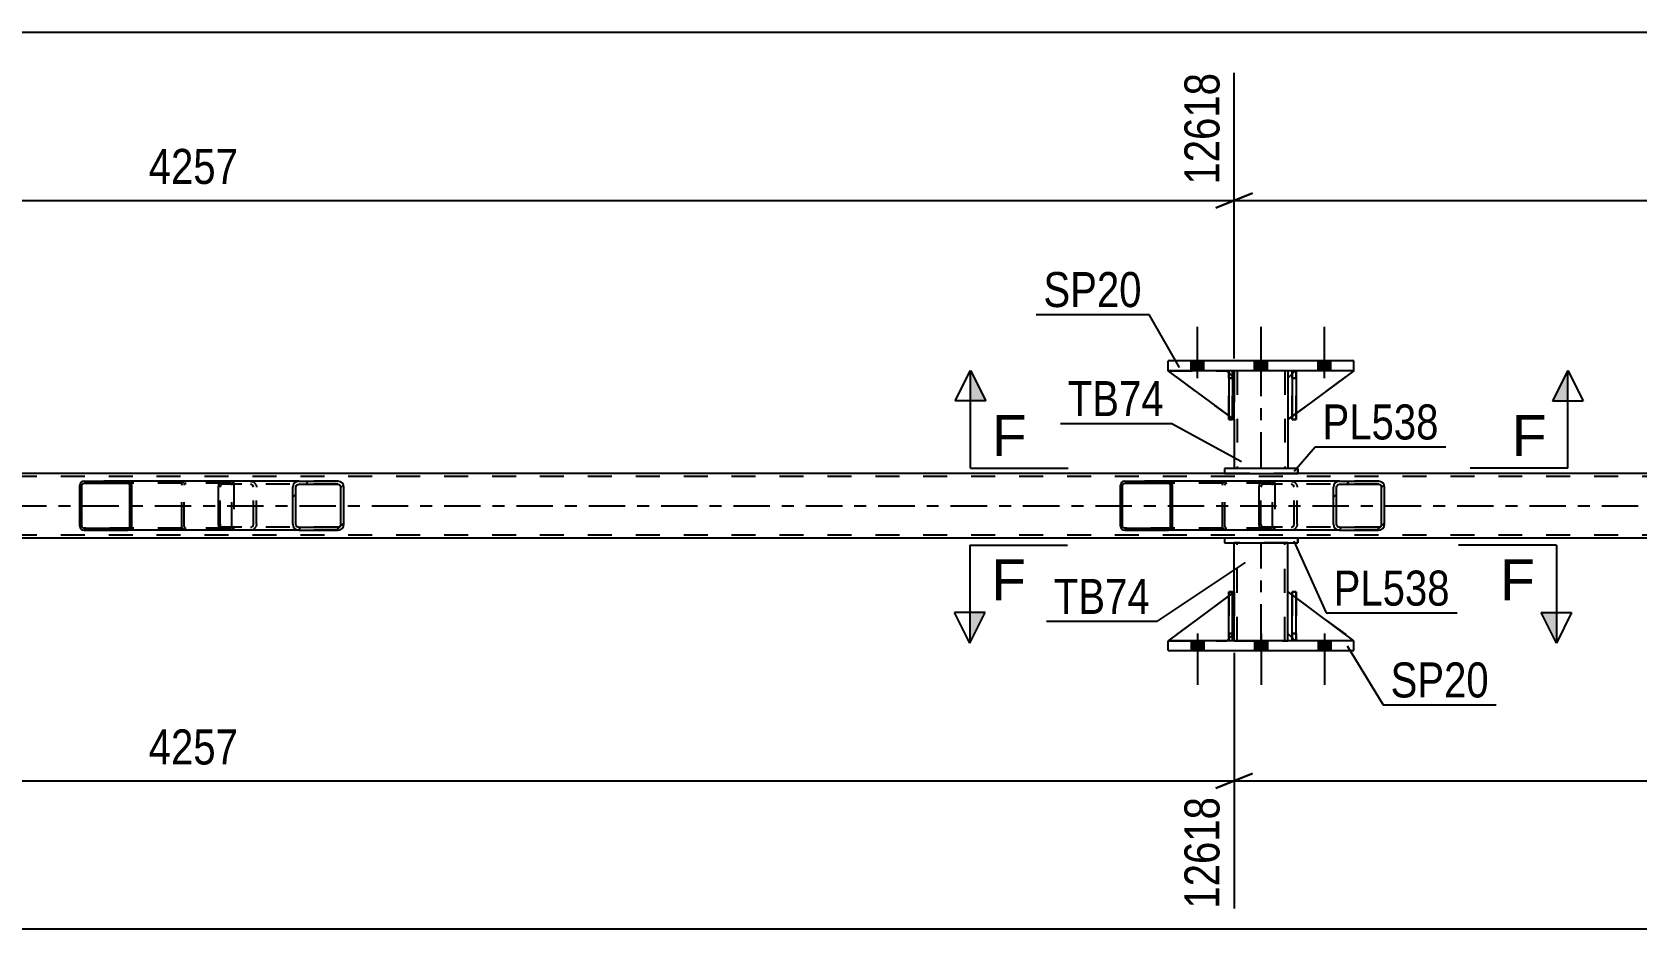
# Model space of a CAD drawing. Header units: millimetres. Extents: x -86 to 755, y -411 to 183.
# Drawn here: x 427.5 to 558.7, y -251.2 to -177.8 of the extents above; entities that cross this region are included whole.
import ezdxf

# ---------------------------------------------------------------- set-up
doc = ezdxf.new("R2010")
doc.units = ezdxf.units.MM
doc.linetypes.add('DXK_LINE_DOT2', pattern=[3.9198, 1.9599, -1.9599])
doc.linetypes.add('DXK_LINE_DOT3', pattern=[5.9187, 2.979, -0.9799, 0.9799, -0.9799])
doc.styles.add('Arial', font='arial.ttf', dxfattribs={"height": 0.2})
doc.styles.add('Arial Narrow', font='ARIALN.TTF', dxfattribs={"height": 0.2})

# ---------------------------------------------------------------- blocks, each defined once
blk = doc.blocks.new('Part-814409269-5505 - 5406')
at = {"color": 2, "linetype": 'Continuous'}
for p, q in [((530.18, -226.99), (530.18, -223.59)), ((530.54, -223.85), (530.18, -223.59)), ((535.58, -227.59), (530.86, -224.09)), ((530.54, -227.34), (530.18, -226.99))]:
    blk.add_line(p, q, dxfattribs=at)
at = {"color": 7, "linetype": 'DXK_LINE_DOT2'}
for p, q in [((530.86, -224.09), (530.54, -223.85)), ((530.78, -227.59), (530.54, -227.34)), ((535.58, -227.59), (530.78, -227.59)), ((535.58, -227.59), (535.58, -227.59)), ((535.58, -227.59), (535.58, -227.59))]:
    blk.add_line(p, q, dxfattribs=at)
blk = doc.blocks.new('Part-814409269-5442 - 5406')
at = {"color": 7, "linetype": 'DXK_LINE_DOT2'}
for p, q in [((525.66, -223.59), (525.34, -223.59)), ((525.34, -226.99), (525.34, -223.59)), ((525.34, -227.59), (525.34, -223.59)), ((525.66, -223.59), (525.66, -226.99)), ((525.66, -227.59), (525.66, -223.59)), ((525.66, -226.99), (525.34, -226.99)), ((525.34, -227.59), (525.34, -226.99)), ((525.66, -226.99), (525.66, -227.59)), ((525.66, -227.59), (525.34, -227.59)), ((525.66, -227.59), (525.66, -227.59))]:
    blk.add_line(p, q, dxfattribs=at)
blk = doc.blocks.new('Part-814409269-5445 - 5406')
at = {"color": 2, "linetype": 'Continuous'}
for p, q in [((530.54, -205.76), (530.18, -206.11)), ((535.58, -205.51), (530.86, -209.01)), ((530.18, -206.11), (530.18, -209.51)), ((530.54, -209.25), (530.18, -209.51))]:
    blk.add_line(p, q, dxfattribs=at)
at = {"color": 7, "linetype": 'DXK_LINE_DOT2'}
for p, q in [((530.78, -205.51), (530.54, -205.76)), ((535.58, -205.51), (530.78, -205.51)), ((530.86, -209.01), (530.54, -209.25))]:
    blk.add_line(p, q, dxfattribs=at)
blk = doc.blocks.new('Part-814409269-5448 - 5406')
at = {"color": 7, "linetype": 'DXK_LINE_DOT2'}
for p, q in [((530.78, -205.51), (530.18, -206.11)), ((530.18, -209.51), (535.58, -205.51)), ((535.58, -205.51), (530.78, -205.51)), ((530.18, -206.11), (530.18, -209.51))]:
    blk.add_line(p, q, dxfattribs=at)
blk = doc.blocks.new('Part-814409269-5451 - 5406')
at = {"color": 2, "linetype": 'Continuous'}
for p, q in [((525.34, -209.18), (520.38, -205.51)), ((525.34, -205.66), (525.18, -205.51)), ((525.78, -206.11), (525.66, -205.98)), ((525.78, -206.11), (525.78, -206.11)), ((525.78, -209.51), (525.78, -206.11)), ((525.66, -209.42), (525.78, -209.51)), ((525.78, -209.51), (525.78, -209.51))]:
    blk.add_line(p, q, dxfattribs=at)
at = {"color": 7, "linetype": 'DXK_LINE_DOT2'}
for p, q in [((525.18, -205.51), (520.38, -205.51)), ((525.18, -205.51), (525.78, -206.11)), ((525.66, -205.98), (525.34, -205.66)), ((525.78, -206.11), (525.78, -209.51)), ((525.66, -209.42), (525.34, -209.18))]:
    blk.add_line(p, q, dxfattribs=at)
blk = doc.blocks.new('Part-814409269-5454 - 5406')
at = {"color": 7, "linetype": 'DXK_LINE_DOT2'}
for p, q in [((525.78, -209.51), (520.38, -205.51)), ((520.38, -205.51), (525.18, -205.51)), ((525.18, -205.51), (525.78, -206.11)), ((525.78, -206.11), (525.18, -205.51)), ((525.78, -206.11), (525.78, -209.51)), ((525.78, -206.11), (525.78, -206.11)), ((525.78, -206.11), (525.78, -209.51))]:
    blk.add_line(p, q, dxfattribs=at)
blk = doc.blocks.new('Part-814409269-5455 - 5406')
at = {"color": 2, "linetype": 'Continuous'}
for p, q in [((530.86, -205.51), (530.54, -205.51)), ((530.54, -205.51), (530.54, -209.51)), ((530.86, -205.51), (530.86, -205.51)), ((530.86, -205.51), (530.86, -209.51)), ((530.86, -209.51), (530.54, -209.51))]:
    blk.add_line(p, q, dxfattribs=at)
at = {"color": 7, "linetype": 'DXK_LINE_DOT2'}
for p, q in [((530.54, -206.11), (530.54, -205.51)), ((530.86, -206.11), (530.86, -205.51)), ((530.86, -205.51), (530.86, -205.51)), ((530.86, -206.11), (530.54, -206.11)), ((530.54, -206.11), (530.54, -209.51)), ((530.86, -209.51), (530.86, -206.11))]:
    blk.add_line(p, q, dxfattribs=at)
blk = doc.blocks.new('Part-814409269-5456 - 5406')
at = {"color": 2, "linetype": 'Continuous'}
for p, q in [((525.66, -205.51), (525.34, -205.51)), ((525.34, -205.51), (525.34, -209.51)), ((525.66, -205.51), (525.66, -205.51)), ((525.66, -205.51), (525.66, -209.51)), ((525.66, -209.51), (525.34, -209.51))]:
    blk.add_line(p, q, dxfattribs=at)
at = {"color": 7, "linetype": 'DXK_LINE_DOT2'}
for p, q in [((525.34, -206.11), (525.34, -205.51)), ((525.66, -206.11), (525.66, -205.51)), ((525.66, -205.51), (525.66, -205.51)), ((525.66, -206.11), (525.34, -206.11)), ((525.34, -206.11), (525.34, -209.51)), ((525.66, -209.51), (525.66, -206.11))]:
    blk.add_line(p, q, dxfattribs=at)
blk = doc.blocks.new('Part-814409269-5457 - 5406')
at = {"color": 7, "linetype": 'DXK_LINE_DOT2'}
for p, q in [((530.54, -206.11), (530.54, -205.51)), ((530.54, -205.51), (530.54, -205.51)), ((530.54, -205.51), (530.54, -209.51)), ((530.86, -205.51), (530.54, -205.51)), ((530.86, -206.11), (530.86, -205.51)), ((530.86, -209.51), (530.86, -205.51)), ((530.54, -209.51), (530.54, -206.11)), ((530.54, -206.11), (530.86, -206.11)), ((530.86, -206.11), (530.86, -209.51)), ((530.54, -209.51), (530.86, -209.51))]:
    blk.add_line(p, q, dxfattribs=at)
blk = doc.blocks.new('Bolt-814409269-5458 - 5406')
at = {"linetype": 'Continuous'}
for points in [[(522.26, -205.51), (523.3, -205.51), (523.3, -204.71), (522.26, -204.71)], [(522.26, -205.51), (523.3, -205.51), (523.3, -204.71), (522.26, -204.71)], [(522.26, -205.51), (523.3, -205.51), (523.3, -204.71), (522.26, -204.71)], [(527.46, -205.51), (528.5, -205.51), (528.5, -204.71), (527.46, -204.71)], [(527.46, -205.51), (528.5, -205.51), (528.5, -204.71), (527.46, -204.71)], [(532.66, -205.51), (533.7, -205.51), (533.7, -204.71), (532.66, -204.71)], [(532.66, -205.51), (533.7, -205.51), (533.7, -204.71), (532.66, -204.71)], [(532.66, -205.51), (533.7, -205.51), (533.7, -204.71), (532.66, -204.71)]]:
    blk.add_hatch(color=1, dxfattribs=at).paths.add_polyline_path(points)
at = {"color": 1, "linetype": 'Continuous'}
for p, q in [((522.78, -206.11), (522.78, -201.91)), ((522.78, -206.11), (522.78, -201.91)), ((522.78, -206.11), (522.78, -201.91)), ((527.98, -206.11), (527.98, -201.91)), ((527.98, -206.11), (527.98, -201.91)), ((533.18, -206.11), (533.18, -201.91)), ((533.18, -206.11), (533.18, -201.91)), ((533.18, -206.11), (533.18, -201.91)), ((522.26, -205.51), (522.26, -204.71)), ((522.26, -205.51), (522.26, -204.71)), ((522.26, -205.51), (522.26, -204.71)), ((523.3, -205.51), (523.3, -204.71)), ((523.3, -205.51), (523.3, -204.71)), ((523.3, -205.51), (523.3, -204.71)), ((527.46, -205.51), (527.46, -204.71)), ((527.46, -205.51), (527.46, -204.71)), ((528.5, -205.51), (528.5, -204.71)), ((528.5, -205.51), (528.5, -204.71)), ((532.66, -205.51), (532.66, -204.71)), ((532.66, -205.51), (532.66, -204.71)), ((532.66, -205.51), (532.66, -204.71)), ((533.7, -205.51), (533.7, -204.71)), ((533.7, -205.51), (533.7, -204.71)), ((533.7, -205.51), (533.7, -204.71))]:
    blk.add_line(p, q, dxfattribs=at)
blk = doc.blocks.new('Bolt-814409269-5459 - 5406')
at = {"linetype": 'Continuous'}
for points in [[(523.3, -227.59), (522.26, -227.59), (522.26, -228.39), (523.3, -228.39)], [(523.3, -227.59), (522.26, -227.59), (522.26, -228.39), (523.3, -228.39)], [(523.3, -227.59), (522.26, -227.59), (522.26, -228.39), (523.3, -228.39)], [(528.5, -227.59), (527.46, -227.59), (527.46, -228.39), (528.5, -228.39)], [(528.5, -227.59), (527.46, -227.59), (527.46, -228.39), (528.5, -228.39)], [(533.7, -227.59), (532.66, -227.59), (532.66, -228.39), (533.7, -228.39)], [(533.7, -227.59), (532.66, -227.59), (532.66, -228.39), (533.7, -228.39)], [(533.7, -227.59), (532.66, -227.59), (532.66, -228.39), (533.7, -228.39)]]:
    blk.add_hatch(color=1, dxfattribs=at).paths.add_polyline_path(points)
at = {"color": 1, "linetype": 'Continuous'}
for p, q in [((522.78, -226.99), (522.78, -231.19)), ((522.78, -226.99), (522.78, -231.19)), ((522.78, -226.99), (522.78, -231.19)), ((527.98, -226.99), (527.98, -231.19)), ((527.98, -226.99), (527.98, -231.19)), ((533.18, -226.99), (533.18, -231.19)), ((533.18, -226.99), (533.18, -231.19)), ((533.18, -226.99), (533.18, -231.19)), ((522.26, -227.59), (522.26, -228.39)), ((522.26, -227.59), (522.26, -228.39)), ((522.26, -227.59), (522.26, -228.39)), ((523.3, -227.59), (523.3, -228.39)), ((523.3, -227.59), (523.3, -228.39)), ((523.3, -227.59), (523.3, -228.39)), ((527.46, -227.59), (527.46, -228.39)), ((527.46, -227.59), (527.46, -228.39)), ((528.5, -227.59), (528.5, -228.39)), ((528.5, -227.59), (528.5, -228.39)), ((532.66, -227.59), (532.66, -228.39)), ((532.66, -227.59), (532.66, -228.39)), ((532.66, -227.59), (532.66, -228.39)), ((533.7, -227.59), (533.7, -228.39)), ((533.7, -227.59), (533.7, -228.39)), ((533.7, -227.59), (533.7, -228.39))]:
    blk.add_line(p, q, dxfattribs=at)
blk = doc.blocks.new('Part-814409269-5669 - 5406')
at = {"color": 2, "linetype": 'Continuous'}
for p, q in [((524.98, -213.91), (360.71, -213.91)), ((623.83, -213.91), (530.98, -213.91)), ((524.98, -219.19), (360.71, -219.19)), ((623.83, -219.19), (530.98, -219.19))]:
    blk.add_line(p, q, dxfattribs=at)
at = {"color": 7, "linetype": 'DXK_LINE_DOT2'}
for p, q in [((530.98, -213.91), (524.98, -213.91)), ((623.83, -214.15), (46.85, -214.15)), ((623.83, -218.95), (46.85, -218.95)), ((530.98, -219.19), (524.98, -219.19))]:
    blk.add_line(p, q, dxfattribs=at)
at = {"color": 7, "linetype": 'DXK_LINE_DOT3'}
blk.add_line((46.85, -216.55), (623.83, -216.55), dxfattribs=at)
blk = doc.blocks.new('Part-814409269-5497 - 5406')
at = {"color": 2, "linetype": 'Continuous'}
for p, q in [((520.38, -205.51), (520.38, -204.71)), ((535.58, -204.71), (520.38, -204.71)), ((535.58, -205.51), (535.58, -204.71)), ((535.58, -205.51), (520.38, -205.51))]:
    blk.add_line(p, q, dxfattribs=at)
at = {"color": 7, "linetype": 'DXK_LINE_DOT2'}
for p, q in [((520.38, -205.51), (520.38, -204.71)), ((535.58, -205.51), (535.58, -204.71))]:
    blk.add_line(p, q, dxfattribs=at)
blk = doc.blocks.new('Part-814409269-5502 - 5406')
at = {"color": 2, "linetype": 'Continuous'}
for p, q in [((520.38, -228.39), (520.38, -227.59)), ((535.58, -227.59), (520.38, -227.59)), ((520.38, -228.39), (535.58, -228.39)), ((535.58, -228.39), (535.58, -227.59))]:
    blk.add_line(p, q, dxfattribs=at)
at = {"color": 7, "linetype": 'DXK_LINE_DOT2'}
for p, q in [((520.38, -228.39), (520.38, -227.59)), ((535.58, -228.39), (535.58, -227.59))]:
    blk.add_line(p, q, dxfattribs=at)
blk = doc.blocks.new('Part-814409269-5661 - 5406')
at = {"color": 7, "linetype": 'DXK_LINE_DOT2'}
for p, q in [((525.78, -223.59), (520.38, -227.59)), ((525.78, -226.99), (525.78, -223.59)), ((525.78, -223.59), (525.78, -226.99)), ((525.18, -227.59), (525.78, -226.99)), ((525.78, -226.99), (525.18, -227.59)), ((525.78, -226.99), (525.78, -226.99)), ((520.38, -227.59), (525.18, -227.59))]:
    blk.add_line(p, q, dxfattribs=at)
blk = doc.blocks.new('Part-814409269-5592 - 5406')
at = {"color": 2, "linetype": 'Continuous'}
for p, q in [((525.78, -205.51), (525.78, -206.11)), ((530.18, -205.51), (530.18, -206.11)), ((525.78, -209.51), (525.78, -213.51)), ((530.18, -209.51), (530.18, -213.51))]:
    blk.add_line(p, q, dxfattribs=at)
at = {"color": 7, "linetype": 'DXK_LINE_DOT2'}
for p, q in [((530.18, -205.51), (525.78, -205.51)), ((526.02, -205.51), (526.02, -213.51)), ((529.94, -205.51), (529.94, -213.51)), ((525.78, -206.11), (525.78, -209.51)), ((530.18, -206.11), (530.18, -209.51)), ((530.18, -213.51), (525.78, -213.51))]:
    blk.add_line(p, q, dxfattribs=at)
at = {"color": 7, "linetype": 'DXK_LINE_DOT3'}
blk.add_line((527.98, -213.51), (527.98, -205.51), dxfattribs=at)
blk = doc.blocks.new('Part-814409269-5629 - 5406')
at = {"linetype": 'Continuous'}
h = blk.add_hatch(dxfattribs=at)
h.set_pattern_fill('', scale=0.7, style=0, pattern_type=0)
h.set_pattern_definition([(45, (435.5893, -214.747), (-1.57154, 1.57154), [])])
h.paths.add_polyline_path([(435.62, -214.87), (435.59, -214.75), (435.52, -214.64), (435.41, -214.57), (435.27, -214.55), (431.7, -214.55), (431.57, -214.57), (431.46, -214.64), (431.38, -214.75), (431.36, -214.87), (431.36, -218.23), (431.38, -218.35), (431.46, -218.46), (431.57, -218.53), (431.7, -218.55), (435.27, -218.55), (435.41, -218.53), (435.52, -218.46), (435.59, -218.35), (435.62, -218.23)])
h.paths.add_polyline_path([(435.43, -218.29), (435.4, -218.34), (435.34, -218.38), (435.27, -218.39), (431.7, -218.39), (431.63, -218.38), (431.58, -218.34), (431.54, -218.29), (431.53, -218.23), (431.53, -214.87), (431.54, -214.81), (431.58, -214.76), (431.63, -214.72), (431.7, -214.71), (435.27, -214.71), (435.34, -214.72), (435.4, -214.76), (435.43, -214.81), (435.44, -214.87), (435.44, -218.23)])
at = {"color": 2, "linetype": 'Continuous'}
for p, q in [((431.38, -214.75), (431.36, -214.87)), ((431.36, -218.23), (431.36, -214.87)), ((431.53, -214.87), (431.54, -214.81)), ((431.53, -218.23), (431.53, -214.87)), ((431.54, -214.81), (431.58, -214.76)), ((431.7, -214.55), (431.57, -214.57)), ((431.58, -214.76), (431.63, -214.72)), ((431.63, -214.72), (431.7, -214.71)), ((431.7, -214.55), (435.27, -214.55)), ((431.7, -214.71), (435.27, -214.71)), ((442.97, -214.55), (435.27, -214.55)), ((435.41, -214.57), (435.27, -214.55)), ((435.27, -214.71), (435.34, -214.72)), ((435.34, -214.72), (435.4, -214.76)), ((435.4, -214.76), (435.43, -214.81)), ((435.43, -214.81), (435.44, -214.87)), ((435.44, -218.23), (435.44, -214.87)), ((435.62, -214.87), (435.59, -214.75)), ((435.62, -218.23), (435.62, -214.87)), ((431.36, -218.23), (431.38, -218.35)), ((431.54, -218.29), (431.53, -218.23)), ((431.58, -218.34), (431.54, -218.29)), ((431.57, -218.53), (431.7, -218.55)), ((431.63, -218.38), (431.58, -218.34)), ((431.7, -218.39), (431.63, -218.38)), ((431.7, -218.39), (435.27, -218.39)), ((431.7, -218.55), (435.27, -218.55)), ((435.34, -218.38), (435.27, -218.39)), ((435.27, -218.55), (435.41, -218.53)), ((442.97, -218.55), (435.27, -218.55)), ((435.4, -218.34), (435.34, -218.38)), ((435.43, -218.29), (435.4, -218.34)), ((435.44, -218.23), (435.43, -218.29)), ((435.59, -218.35), (435.62, -218.23))]:
    blk.add_line(p, q, dxfattribs=at)
at = {"color": 7, "linetype": 'DXK_LINE_DOT2'}
for p, q in [((435.27, -214.55), (431.7, -214.55)), ((443.62, -214.71), (431.7, -214.71)), ((439.71, -214.87), (439.73, -214.75)), ((439.71, -218.23), (439.71, -214.87)), ((439.89, -214.81), (439.88, -214.87)), ((439.88, -218.23), (439.88, -214.87)), ((439.93, -214.76), (439.89, -214.81)), ((439.92, -214.57), (440.05, -214.55)), ((439.93, -214.76), (439.94, -214.75)), ((439.94, -214.75), (439.98, -214.72)), ((439.98, -214.72), (440.05, -214.71)), ((443.62, -214.55), (442.97, -214.55)), ((443.62, -214.55), (443.75, -214.57)), ((443.69, -214.72), (443.62, -214.71)), ((443.74, -214.76), (443.69, -214.72)), ((443.78, -214.81), (443.74, -214.76)), ((443.79, -214.87), (443.78, -214.81)), ((443.79, -218.23), (443.79, -214.87)), ((443.94, -214.75), (443.96, -214.85)), ((443.96, -214.85), (443.96, -214.87)), ((443.96, -214.87), (443.96, -218.23)), ((443.62, -218.39), (431.7, -218.39)), ((435.27, -218.55), (431.7, -218.55)), ((439.73, -218.35), (439.71, -218.23)), ((439.88, -218.23), (439.89, -218.29)), ((439.89, -218.29), (439.93, -218.34)), ((440.05, -218.55), (439.92, -218.53)), ((439.93, -218.34), (439.94, -218.35)), ((439.94, -218.35), (439.98, -218.38)), ((439.98, -218.38), (440.05, -218.39)), ((443.62, -218.55), (442.97, -218.55)), ((443.62, -218.39), (443.69, -218.38)), ((443.75, -218.53), (443.62, -218.55)), ((443.69, -218.38), (443.74, -218.34)), ((443.74, -218.34), (443.78, -218.29)), ((443.78, -218.29), (443.79, -218.23)), ((443.96, -218.23), (443.94, -218.35))]:
    blk.add_line(p, q, dxfattribs=at)
at = {"color": 2, "linetype": 'Continuous'}
for centre, start, end in [((431.69, -214.88), 110.7583, 155.68), ((435.29, -214.88), 24.32, 69.2417), ((431.69, -218.22), 204.32, 249.2417), ((435.29, -218.22), 290.7583, 335.68)]:
    blk.add_arc(centre, 0.331, start, end, dxfattribs=at)
at = {"color": 7, "linetype": 'DXK_LINE_DOT2'}
for centre, start, end in [((440.04, -214.88), 110.7583, 155.68), ((443.64, -214.88), 24.32, 69.2417), ((440.04, -218.22), 204.32, 249.2417), ((443.64, -218.22), 290.7583, 335.68)]:
    blk.add_arc(centre, 0.331, start, end, dxfattribs=at)
blk = doc.blocks.new('Part-814409269-5630 - 5406')
at = {"linetype": 'Continuous'}
h = blk.add_hatch(dxfattribs=at)
h.set_pattern_fill('', scale=0.7, style=0, pattern_type=0)
h.set_pattern_definition([(45, (452.9213, -214.8459), (-1.57154, 1.57154), [])])
h.paths.add_polyline_path([(452.96, -215.03), (452.92, -214.85), (452.81, -214.69), (452.65, -214.59), (452.46, -214.55), (449.27, -214.55), (449.08, -214.59), (448.92, -214.69), (448.81, -214.85), (448.77, -215.03), (448.77, -218.07), (448.81, -218.25), (448.92, -218.41), (449.08, -218.51), (449.27, -218.55), (452.46, -218.55), (452.65, -218.51), (452.81, -218.41), (452.92, -218.25), (452.96, -218.07)])
h.paths.add_polyline_path([(452.69, -218.16), (452.63, -218.24), (452.55, -218.29), (452.46, -218.31), (449.27, -218.31), (449.18, -218.29), (449.09, -218.24), (449.04, -218.16), (449.02, -218.07), (449.02, -215.03), (449.04, -214.94), (449.09, -214.86), (449.18, -214.81), (449.27, -214.79), (452.46, -214.79), (452.55, -214.81), (452.63, -214.86), (452.69, -214.94), (452.71, -215.03), (452.71, -218.07)])
at = {"color": 2, "linetype": 'Continuous'}
for p, q in [((442.7, -215.03), (442.72, -214.85)), ((442.7, -218.07), (442.7, -215.03)), ((442.72, -214.85), (442.78, -214.69)), ((442.78, -214.69), (442.87, -214.59)), ((442.87, -214.59), (442.97, -214.55)), ((449.27, -214.55), (442.97, -214.55)), ((448.81, -214.85), (448.77, -215.03)), ((448.77, -218.07), (448.77, -215.03)), ((449.02, -215.03), (449.04, -214.94)), ((449.02, -218.07), (449.02, -215.03)), ((449.04, -214.94), (449.09, -214.86)), ((449.27, -214.55), (449.08, -214.59)), ((449.09, -214.86), (449.18, -214.81)), ((449.18, -214.81), (449.27, -214.79)), ((449.27, -214.55), (452.46, -214.55)), ((449.27, -214.79), (452.46, -214.79)), ((452.65, -214.59), (452.46, -214.55)), ((452.46, -214.79), (452.55, -214.81)), ((452.55, -214.81), (452.63, -214.86)), ((452.63, -214.86), (452.69, -214.94)), ((452.69, -214.94), (452.71, -215.03)), ((452.71, -218.07), (452.71, -215.03)), ((452.96, -215.03), (452.92, -214.85)), ((452.96, -218.07), (452.96, -215.03)), ((442.72, -218.25), (442.7, -218.07)), ((442.78, -218.41), (442.72, -218.25)), ((442.87, -218.51), (442.78, -218.41)), ((442.97, -218.55), (442.87, -218.51)), ((449.27, -218.55), (442.97, -218.55)), ((448.77, -218.07), (448.81, -218.25)), ((449.04, -218.16), (449.02, -218.07)), ((449.09, -218.24), (449.04, -218.16)), ((449.08, -218.51), (449.27, -218.55)), ((449.18, -218.29), (449.09, -218.24)), ((449.27, -218.31), (449.18, -218.29)), ((449.27, -218.31), (452.46, -218.31)), ((449.27, -218.55), (452.46, -218.55)), ((452.55, -218.29), (452.46, -218.31)), ((452.46, -218.55), (452.65, -218.51)), ((452.63, -218.24), (452.55, -218.29)), ((452.69, -218.16), (452.63, -218.24)), ((452.71, -218.07), (452.69, -218.16)), ((452.92, -218.25), (452.96, -218.07))]:
    blk.add_line(p, q, dxfattribs=at)
at = {"color": 7, "linetype": 'DXK_LINE_DOT2'}
for p, q in [((442.85, -214.94), (442.84, -215.03)), ((442.84, -218.07), (442.84, -215.03)), ((442.88, -214.86), (442.85, -214.94)), ((442.92, -214.81), (442.88, -214.86)), ((442.97, -214.79), (442.92, -214.81)), ((452.46, -214.79), (442.97, -214.79)), ((443.96, -214.79), (443.96, -214.55)), ((445.31, -214.55), (445.5, -214.59)), ((445.4, -214.81), (445.31, -214.79)), ((445.48, -214.86), (445.4, -214.81)), ((445.54, -214.94), (445.48, -214.86)), ((445.56, -215.03), (445.54, -214.94)), ((445.56, -218.07), (445.56, -215.03)), ((445.77, -214.85), (445.81, -215.03)), ((445.81, -218.07), (445.81, -215.03)), ((452.46, -214.55), (449.27, -214.55)), ((442.84, -218.07), (442.85, -218.16)), ((442.85, -218.16), (442.88, -218.24)), ((442.88, -218.24), (442.92, -218.29)), ((442.92, -218.29), (442.97, -218.31)), ((452.46, -218.31), (442.97, -218.31)), ((443.96, -218.55), (443.96, -218.31)), ((445.31, -218.31), (445.4, -218.29)), ((445.5, -218.51), (445.31, -218.55)), ((445.4, -218.29), (445.48, -218.24)), ((445.48, -218.24), (445.54, -218.16)), ((445.54, -218.16), (445.56, -218.07)), ((445.81, -218.07), (445.77, -218.25)), ((452.46, -218.55), (449.27, -218.55))]:
    blk.add_line(p, q, dxfattribs=at)
for centre, start, end in [((445.32, -215.04), 23.8494, 68.8059), ((445.32, -218.05), 291.1941, 336.1506)]:
    blk.add_arc(centre, 0.492, start, end, dxfattribs=at)
at = {"color": 2, "linetype": 'Continuous'}
for centre, start, end in [((449.26, -215.04), 111.1941, 156.1506), ((452.47, -215.04), 23.8494, 68.8059), ((449.26, -218.05), 203.8494, 248.8059), ((452.47, -218.05), 291.1941, 336.1506)]:
    blk.add_arc(centre, 0.492, start, end, dxfattribs=at)
blk = doc.blocks.new('Part-814409269-5631 - 5406')
at = {"linetype": 'Continuous'}
h = blk.add_hatch(dxfattribs=at)
h.set_pattern_fill('', scale=0.7, style=0, pattern_type=0)
h.set_pattern_definition([(45, (520.7235, -214.747), (-1.57154, 1.57154), [])])
h.paths.add_polyline_path([(520.75, -214.87), (520.72, -214.75), (520.65, -214.64), (520.54, -214.57), (520.41, -214.55), (516.83, -214.55), (516.7, -214.57), (516.59, -214.64), (516.52, -214.75), (516.49, -214.87), (516.49, -218.23), (516.52, -218.35), (516.59, -218.46), (516.7, -218.53), (516.83, -218.55), (520.41, -218.55), (520.54, -218.53), (520.65, -218.46), (520.72, -218.35), (520.75, -218.23)])
h.paths.add_polyline_path([(520.57, -218.29), (520.53, -218.34), (520.47, -218.38), (520.41, -218.39), (516.83, -218.39), (516.77, -218.38), (516.71, -218.34), (516.68, -218.29), (516.66, -218.23), (516.66, -214.87), (516.68, -214.81), (516.71, -214.76), (516.77, -214.72), (516.83, -214.71), (520.41, -214.71), (520.47, -214.72), (520.53, -214.76), (520.57, -214.81), (520.58, -214.87), (520.58, -218.23)])
at = {"color": 2, "linetype": 'Continuous'}
for p, q in [((516.52, -214.75), (516.49, -214.87)), ((516.49, -218.23), (516.49, -214.87)), ((516.66, -214.87), (516.68, -214.81)), ((516.66, -218.23), (516.66, -214.87)), ((516.68, -214.81), (516.71, -214.76)), ((516.83, -214.55), (516.7, -214.57)), ((516.71, -214.76), (516.77, -214.72)), ((516.77, -214.72), (516.83, -214.71)), ((516.83, -214.55), (520.41, -214.55)), ((516.83, -214.71), (520.41, -214.71)), ((528.11, -214.55), (520.41, -214.55)), ((520.54, -214.57), (520.41, -214.55)), ((520.41, -214.71), (520.47, -214.72)), ((520.47, -214.72), (520.53, -214.76)), ((520.53, -214.76), (520.57, -214.81)), ((520.57, -214.81), (520.58, -214.87)), ((520.58, -218.23), (520.58, -214.87)), ((520.75, -214.87), (520.72, -214.75)), ((520.75, -218.23), (520.75, -214.87)), ((516.49, -218.23), (516.52, -218.35)), ((516.68, -218.29), (516.66, -218.23)), ((516.71, -218.34), (516.68, -218.29)), ((516.7, -218.53), (516.83, -218.55)), ((516.77, -218.38), (516.71, -218.34)), ((516.83, -218.39), (516.77, -218.38)), ((516.83, -218.39), (520.41, -218.39)), ((516.83, -218.55), (520.41, -218.55)), ((520.47, -218.38), (520.41, -218.39)), ((520.41, -218.55), (520.54, -218.53)), ((528.11, -218.55), (520.41, -218.55)), ((520.53, -218.34), (520.47, -218.38)), ((520.57, -218.29), (520.53, -218.34)), ((520.58, -218.23), (520.57, -218.29)), ((520.72, -218.35), (520.75, -218.23))]:
    blk.add_line(p, q, dxfattribs=at)
at = {"color": 7, "linetype": 'DXK_LINE_DOT2'}
for p, q in [((520.41, -214.55), (516.83, -214.55)), ((528.76, -214.71), (516.83, -214.71)), ((524.84, -214.87), (524.87, -214.75)), ((524.84, -218.23), (524.84, -214.87)), ((525.03, -214.81), (525.01, -214.87)), ((525.01, -218.23), (525.01, -214.87)), ((525.06, -214.76), (525.03, -214.81)), ((525.05, -214.57), (525.18, -214.55)), ((525.12, -214.72), (525.06, -214.76)), ((525.18, -214.71), (525.12, -214.72)), ((528.76, -214.55), (528.11, -214.55)), ((528.76, -214.55), (528.89, -214.57)), ((528.82, -214.72), (528.76, -214.71)), ((528.88, -214.76), (528.82, -214.72)), ((528.92, -214.81), (528.88, -214.76)), ((528.93, -214.87), (528.92, -214.81)), ((528.93, -218.23), (528.93, -214.87)), ((529.07, -214.75), (529.1, -214.87)), ((529.1, -214.87), (529.1, -218.23)), ((528.76, -218.39), (516.83, -218.39)), ((520.41, -218.55), (516.83, -218.55)), ((524.87, -218.35), (524.84, -218.23)), ((525.01, -218.23), (525.03, -218.29)), ((525.03, -218.29), (525.06, -218.34)), ((525.18, -218.55), (525.05, -218.53)), ((525.06, -218.34), (525.08, -218.35)), ((525.08, -218.35), (525.12, -218.38)), ((525.12, -218.38), (525.18, -218.39)), ((528.76, -218.55), (528.11, -218.55)), ((528.76, -218.39), (528.82, -218.38)), ((528.89, -218.53), (528.76, -218.55)), ((528.82, -218.38), (528.88, -218.34)), ((528.88, -218.34), (528.92, -218.29)), ((528.92, -218.29), (528.93, -218.23)), ((529.1, -218.23), (529.07, -218.35))]:
    blk.add_line(p, q, dxfattribs=at)
at = {"color": 2, "linetype": 'Continuous'}
for centre, start, end in [((516.82, -214.88), 110.7583, 155.68), ((520.42, -214.88), 24.32, 69.2417), ((516.82, -218.22), 204.32, 249.2417), ((520.42, -218.22), 290.7583, 335.68)]:
    blk.add_arc(centre, 0.331, start, end, dxfattribs=at)
at = {"color": 7, "linetype": 'DXK_LINE_DOT2'}
for centre, start, end in [((525.17, -214.88), 110.7583, 155.68), ((528.77, -214.88), 24.32, 69.2417), ((525.17, -218.22), 204.32, 249.2417), ((528.77, -218.22), 290.7583, 335.68)]:
    blk.add_arc(centre, 0.331, start, end, dxfattribs=at)
blk = doc.blocks.new('Part-814409269-5662 - 5406')
at = {"color": 2, "linetype": 'Continuous'}
for p, q in [((530.54, -227.59), (530.54, -223.59)), ((530.54, -223.59), (530.86, -223.59)), ((530.86, -227.59), (530.86, -223.59)), ((530.54, -227.59), (530.54, -227.59)), ((530.86, -227.59), (530.54, -227.59))]:
    blk.add_line(p, q, dxfattribs=at)
at = {"color": 7, "linetype": 'DXK_LINE_DOT2'}
for p, q in [((530.54, -223.59), (530.54, -226.99)), ((530.86, -226.99), (530.86, -223.59)), ((530.54, -226.99), (530.54, -227.59)), ((530.54, -226.99), (530.86, -226.99)), ((530.86, -227.59), (530.86, -226.99)), ((530.86, -227.59), (530.86, -227.59))]:
    blk.add_line(p, q, dxfattribs=at)
blk = doc.blocks.new('Part-814409269-5663 - 5406')
at = {"color": 2, "linetype": 'Continuous'}
for p, q in [((525.34, -227.59), (525.34, -223.59)), ((525.34, -223.59), (525.66, -223.59)), ((525.66, -227.59), (525.66, -223.59)), ((525.34, -227.59), (525.34, -227.59)), ((525.66, -227.59), (525.34, -227.59))]:
    blk.add_line(p, q, dxfattribs=at)
at = {"color": 7, "linetype": 'DXK_LINE_DOT2'}
for p, q in [((525.34, -223.59), (525.34, -226.99)), ((525.66, -226.99), (525.66, -223.59)), ((525.34, -226.99), (525.34, -227.59)), ((525.34, -226.99), (525.66, -226.99)), ((525.66, -227.59), (525.66, -226.99)), ((525.66, -227.59), (525.66, -227.59))]:
    blk.add_line(p, q, dxfattribs=at)
blk = doc.blocks.new('Part-814409269-5664 - 5406')
at = {"color": 7, "linetype": 'DXK_LINE_DOT2'}
for p, q in [((530.86, -223.59), (530.54, -223.59)), ((530.54, -226.99), (530.54, -223.59)), ((530.54, -227.59), (530.54, -223.59)), ((530.86, -223.59), (530.86, -226.99)), ((530.86, -227.59), (530.86, -223.59)), ((530.86, -226.99), (530.54, -226.99)), ((530.54, -227.59), (530.54, -226.99)), ((530.86, -226.99), (530.86, -227.59)), ((530.86, -227.59), (530.54, -227.59)), ((530.86, -227.59), (530.86, -227.59))]:
    blk.add_line(p, q, dxfattribs=at)
blk = doc.blocks.new('Part-814409269-5688 - 5406')
at = {"linetype": 'Continuous'}
h = blk.add_hatch(dxfattribs=at)
h.set_pattern_fill('', scale=0.7, style=0, pattern_type=0)
h.set_pattern_definition([(45, (538.0555, -214.8459), (-1.57154, 1.57154), [])])
h.paths.add_polyline_path([(538.09, -215.03), (538.06, -214.85), (537.95, -214.69), (537.78, -214.59), (537.59, -214.55), (534.41, -214.55), (534.21, -214.59), (534.05, -214.69), (533.94, -214.85), (533.9, -215.03), (533.9, -218.07), (533.94, -218.25), (534.05, -218.41), (534.21, -218.51), (534.41, -218.55), (537.59, -218.55), (537.78, -218.51), (537.95, -218.41), (538.06, -218.25), (538.09, -218.07)])
h.paths.add_polyline_path([(537.82, -218.16), (537.77, -218.24), (537.69, -218.29), (537.59, -218.31), (534.41, -218.31), (534.31, -218.29), (534.23, -218.24), (534.17, -218.16), (534.16, -218.07), (534.16, -215.03), (534.17, -214.94), (534.23, -214.86), (534.31, -214.81), (534.41, -214.79), (537.59, -214.79), (537.69, -214.81), (537.77, -214.86), (537.82, -214.94), (537.84, -215.03), (537.84, -218.07)])
at = {"color": 2, "linetype": 'Continuous'}
for p, q in [((527.84, -215.03), (527.86, -214.85)), ((527.84, -218.07), (527.84, -215.03)), ((527.86, -214.85), (527.91, -214.69)), ((527.91, -214.69), (528, -214.59)), ((528, -214.59), (528.11, -214.55)), ((534.41, -214.55), (528.11, -214.55)), ((533.94, -214.85), (533.9, -215.03)), ((533.9, -218.07), (533.9, -215.03)), ((534.16, -215.03), (534.17, -214.94)), ((534.16, -218.07), (534.16, -215.03)), ((534.17, -214.94), (534.23, -214.86)), ((534.41, -214.55), (534.21, -214.59)), ((534.23, -214.86), (534.31, -214.81)), ((534.31, -214.81), (534.41, -214.79)), ((534.41, -214.55), (537.59, -214.55)), ((534.41, -214.79), (537.59, -214.79)), ((537.78, -214.59), (537.59, -214.55)), ((537.59, -214.79), (537.69, -214.81)), ((537.69, -214.81), (537.77, -214.86)), ((537.77, -214.86), (537.82, -214.94)), ((537.82, -214.94), (537.84, -215.03)), ((537.84, -218.07), (537.84, -215.03)), ((538.09, -215.03), (538.06, -214.85)), ((538.09, -218.07), (538.09, -215.03)), ((527.86, -218.25), (527.84, -218.07)), ((527.91, -218.41), (527.86, -218.25)), ((528, -218.51), (527.91, -218.41)), ((528.11, -218.55), (528, -218.51)), ((534.41, -218.55), (528.11, -218.55)), ((533.9, -218.07), (533.94, -218.25)), ((534.17, -218.16), (534.16, -218.07)), ((534.23, -218.24), (534.17, -218.16)), ((534.21, -218.51), (534.41, -218.55)), ((534.31, -218.29), (534.23, -218.24)), ((534.41, -218.31), (534.31, -218.29)), ((534.41, -218.31), (537.59, -218.31)), ((534.41, -218.55), (537.59, -218.55)), ((537.69, -218.29), (537.59, -218.31)), ((537.59, -218.55), (537.78, -218.51)), ((537.77, -218.24), (537.69, -218.29)), ((537.82, -218.16), (537.77, -218.24)), ((537.84, -218.07), (537.82, -218.16)), ((538.06, -218.25), (538.09, -218.07))]:
    blk.add_line(p, q, dxfattribs=at)
at = {"color": 7, "linetype": 'DXK_LINE_DOT2'}
for p, q in [((527.98, -214.94), (527.97, -215.03)), ((527.97, -218.07), (527.97, -215.03)), ((528.01, -214.86), (527.98, -214.94)), ((528.05, -214.81), (528.01, -214.86)), ((528.11, -214.79), (528.05, -214.81)), ((537.59, -214.79), (528.11, -214.79)), ((529.1, -214.79), (529.1, -214.55)), ((530.44, -214.55), (530.63, -214.59)), ((530.54, -214.81), (530.44, -214.79)), ((530.62, -214.86), (530.54, -214.81)), ((530.67, -214.94), (530.62, -214.86)), ((530.69, -215.03), (530.67, -214.94)), ((530.69, -218.07), (530.69, -215.03)), ((530.91, -214.85), (530.94, -215.03)), ((530.94, -218.07), (530.94, -215.03)), ((537.59, -214.55), (534.41, -214.55)), ((527.97, -218.07), (527.98, -218.16)), ((527.98, -218.16), (528.01, -218.24)), ((528.01, -218.24), (528.05, -218.29)), ((528.05, -218.29), (528.11, -218.31)), ((537.59, -218.31), (528.11, -218.31)), ((529.1, -218.55), (529.1, -218.31)), ((530.44, -218.31), (530.54, -218.29)), ((530.63, -218.51), (530.44, -218.55)), ((530.54, -218.29), (530.62, -218.24)), ((530.62, -218.24), (530.67, -218.16)), ((530.67, -218.16), (530.69, -218.07)), ((530.94, -218.07), (530.91, -218.25)), ((537.59, -218.55), (534.41, -218.55))]:
    blk.add_line(p, q, dxfattribs=at)
for centre, start, end in [((530.46, -215.04), 23.8494, 68.8059), ((530.46, -218.05), 291.1941, 336.1506)]:
    blk.add_arc(centre, 0.492, start, end, dxfattribs=at)
at = {"color": 2, "linetype": 'Continuous'}
for centre, start, end in [((534.39, -215.04), 111.1941, 156.1506), ((537.61, -215.04), 23.8494, 68.8059), ((534.39, -218.05), 203.8494, 248.8059), ((537.61, -218.05), 291.1941, 336.1506)]:
    blk.add_arc(centre, 0.492, start, end, dxfattribs=at)
blk = doc.blocks.new('Part-814409269-5695 - 5406')
at = {"color": 7, "linetype": 'DXK_LINE_DOT2'}
for p, q in [((525.34, -206.11), (525.34, -205.51)), ((525.34, -205.51), (525.34, -205.51)), ((525.34, -205.51), (525.34, -209.51)), ((525.66, -205.51), (525.34, -205.51)), ((525.66, -206.11), (525.66, -205.51)), ((525.66, -209.51), (525.66, -205.51)), ((525.34, -209.51), (525.34, -206.11)), ((525.34, -206.11), (525.66, -206.11)), ((525.66, -206.11), (525.66, -209.51)), ((525.34, -209.51), (525.66, -209.51))]:
    blk.add_line(p, q, dxfattribs=at)
blk = doc.blocks.new('Part-814409269-5700 - 5406')
at = {"color": 2, "linetype": 'Continuous'}
for p, q in [((525.78, -223.59), (525.78, -219.59)), ((530.18, -223.59), (530.18, -219.59)), ((525.78, -227.59), (525.78, -226.99)), ((530.18, -227.59), (530.18, -226.99))]:
    blk.add_line(p, q, dxfattribs=at)
at = {"color": 7, "linetype": 'DXK_LINE_DOT2'}
for p, q in [((530.18, -219.59), (525.78, -219.59)), ((526.02, -227.59), (526.02, -219.59)), ((529.94, -227.59), (529.94, -219.59)), ((525.78, -226.99), (525.78, -223.59)), ((530.18, -226.99), (530.18, -223.59)), ((525.78, -227.59), (530.18, -227.59))]:
    blk.add_line(p, q, dxfattribs=at)
at = {"color": 7, "linetype": 'DXK_LINE_DOT3'}
blk.add_line((527.98, -227.59), (527.98, -219.59), dxfattribs=at)
blk = doc.blocks.new('Part-814409269-5705 - 5406')
at = {"color": 2, "linetype": 'Continuous'}
for p, q in [((524.98, -219.19), (524.98, -219.59)), ((530.98, -219.19), (524.98, -219.19)), ((530.98, -219.19), (530.98, -219.59)), ((530.98, -219.19), (530.98, -219.19)), ((524.98, -219.59), (530.98, -219.59)), ((530.98, -219.59), (530.98, -219.59))]:
    blk.add_line(p, q, dxfattribs=at)
at = {"color": 7, "linetype": 'DXK_LINE_DOT2'}
for p, q in [((524.98, -219.19), (524.98, -219.59)), ((530.98, -219.59), (530.98, -219.19)), ((530.98, -219.19), (530.98, -219.19)), ((530.98, -219.59), (530.98, -219.59))]:
    blk.add_line(p, q, dxfattribs=at)
blk = doc.blocks.new('Part-814409269-5710 - 5406')
at = {"color": 2, "linetype": 'Continuous'}
for p, q in [((524.98, -213.51), (524.98, -213.91)), ((530.98, -213.51), (524.98, -213.51)), ((524.98, -213.91), (530.98, -213.91)), ((530.98, -213.51), (530.98, -213.91)), ((530.98, -213.51), (530.98, -213.51)), ((530.98, -213.91), (530.98, -213.91))]:
    blk.add_line(p, q, dxfattribs=at)
at = {"color": 7, "linetype": 'DXK_LINE_DOT2'}
for p, q in [((524.98, -213.51), (524.98, -213.91)), ((530.98, -213.91), (530.98, -213.51)), ((530.98, -213.51), (530.98, -213.51)), ((530.98, -213.91), (530.98, -213.91))]:
    blk.add_line(p, q, dxfattribs=at)
blk = doc.blocks.new('Part-814409269-5713 - 5406')
at = {"color": 7, "linetype": 'DXK_LINE_DOT2'}
for p, q in [((530.18, -226.99), (530.18, -223.59)), ((530.18, -223.59), (535.58, -227.59)), ((530.78, -227.59), (530.18, -226.99)), ((535.58, -227.59), (530.78, -227.59))]:
    blk.add_line(p, q, dxfattribs=at)
blk = doc.blocks.new('Part-814409269-5716 - 5406')
at = {"color": 2, "linetype": 'Continuous'}
for p, q in [((525.34, -223.92), (520.38, -227.59)), ((525.78, -223.59), (525.66, -223.68)), ((525.78, -226.99), (525.78, -223.59)), ((525.78, -226.99), (525.66, -227.12)), ((525.78, -226.99), (525.78, -226.99)), ((525.34, -227.44), (525.18, -227.59))]:
    blk.add_line(p, q, dxfattribs=at)
at = {"color": 7, "linetype": 'DXK_LINE_DOT2'}
for p, q in [((525.66, -223.68), (525.34, -223.92)), ((525.78, -226.99), (525.78, -223.59)), ((525.78, -226.99), (525.18, -227.59)), ((520.38, -227.59), (525.18, -227.59)), ((525.66, -227.12), (525.34, -227.44))]:
    blk.add_line(p, q, dxfattribs=at)
blk = doc.blocks.new('StraightDimension-814409269-5810 - 5406')
at = {"color": 7, "linetype": 'Continuous'}
for p, q in [((634.05, -220.19), (634.05, -249.5)), ((525.78, -228.59), (525.78, -249.5)), ((527.28, -238.46), (524.28, -239.66)), ((632.55, -239.66), (635.55, -238.46)), ((525.78, -239.06), (634.05, -239.06))]:
    blk.add_line(p, q, dxfattribs=at)
at = {"color": 0}
blk.add_wipeout([(584.17, -238.31), (584.17, -234.11), (575.66, -234.11), (575.66, -238.31)], dxfattribs=at)
at = {"color": 3, "style": 'Arial Narrow'}
blk.add_text('3896', height=2.863, dxfattribs=at).set_placement((576.26, -237.71))
at = {"color": 0, "linetype": 'Continuous'}
blk.add_wipeout([(633.45, -239.76), (629.25, -239.76), (629.25, -250.1), (633.45, -250.1)], dxfattribs=at)
at = {"color": 3, "linetype": 'Continuous', "style": 'Arial Narrow'}
blk.add_text('16515', height=2.863, rotation=90.0002, dxfattribs=at).set_placement((632.85, -249.5))
blk = doc.blocks.new('StraightDimension-814409269-5876 - 5406')
at = {"color": 7, "linetype": 'Continuous'}
for p, q in [((525.78, -204.51), (525.78, -181.14)), ((634.05, -212.91), (634.05, -181.14)), ((527.28, -190.98), (524.28, -192.18)), ((525.78, -191.58), (634.05, -191.58)), ((632.55, -192.18), (635.55, -190.98))]:
    blk.add_line(p, q, dxfattribs=at)
at = {"color": 0}
blk.add_wipeout([(584.17, -190.83), (584.17, -186.63), (575.66, -186.63), (575.66, -190.83)], dxfattribs=at)
at = {"color": 3, "style": 'Arial Narrow'}
blk.add_text('3896', height=2.863, dxfattribs=at).set_placement((576.26, -190.23))
at = {"color": 0, "linetype": 'Continuous'}
blk.add_wipeout([(633.45, -180.54), (629.25, -180.54), (629.25, -190.88), (633.45, -190.88)], dxfattribs=at)
at = {"color": 3, "linetype": 'Continuous', "style": 'Arial Narrow'}
blk.add_text('16515', height=2.863, rotation=90.0002, dxfattribs=at).set_placement((632.85, -190.28))
blk = doc.blocks.new('StraightDimension-814409269-5768 - 5406')
at = {"color": 7, "linetype": 'Continuous'}
blk.add_line((35.99, -251.16), (634.69, -251.16), dxfattribs=at)
blk = doc.blocks.new('StraightDimension-814409269-5819 - 5406')
at = {"color": 7, "linetype": 'Continuous'}
for p, q in [((525.78, -228.59), (525.78, -249.5)), ((524.28, -239.66), (527.28, -238.46)), ((355.51, -239.06), (525.78, -239.06))]:
    blk.add_line(p, q, dxfattribs=at)
at = {"color": 0}
blk.add_wipeout([(444.9, -238.31), (444.9, -234.11), (436.39, -234.11), (436.39, -238.31)], dxfattribs=at)
at = {"color": 3, "style": 'Arial Narrow'}
blk.add_text('4257', height=2.863, dxfattribs=at).set_placement((436.99, -237.71))
at = {"color": 0, "linetype": 'Continuous'}
blk.add_wipeout([(525.18, -239.76), (520.98, -239.76), (520.98, -250.1), (525.18, -250.1)], dxfattribs=at)
at = {"color": 3, "linetype": 'Continuous', "style": 'Arial Narrow'}
blk.add_text('12618', height=2.863, rotation=90.0002, dxfattribs=at).set_placement((524.58, -249.5))
blk = doc.blocks.new('StraightDimension-814409269-5868 - 5406')
at = {"color": 7, "linetype": 'Continuous'}
for p, q in [((525.78, -204.51), (525.78, -181.14)), ((355.51, -191.58), (525.78, -191.58)), ((524.28, -192.18), (527.28, -190.98))]:
    blk.add_line(p, q, dxfattribs=at)
at = {"color": 0}
blk.add_wipeout([(444.9, -190.83), (444.9, -186.63), (436.39, -186.63), (436.39, -190.83)], dxfattribs=at)
at = {"color": 3, "style": 'Arial Narrow'}
blk.add_text('4257', height=2.863, dxfattribs=at).set_placement((436.99, -190.23))
at = {"color": 0, "linetype": 'Continuous'}
blk.add_wipeout([(525.18, -180.54), (520.98, -180.54), (520.98, -190.88), (525.18, -190.88)], dxfattribs=at)
at = {"color": 3, "linetype": 'Continuous', "style": 'Arial Narrow'}
blk.add_text('12618', height=2.863, rotation=90.0002, dxfattribs=at).set_placement((524.58, -190.28))
blk = doc.blocks.new('StraightDimension-814409269-14470 - 5406')
at = {"color": 7, "linetype": 'Continuous'}
blk.add_line((36.63, -177.81), (634.05, -177.81), dxfattribs=at)
blk = doc.blocks.new('Mark-814409269-5493 - 5406')
at = {"color": 0}
blk.add_wipeout([(518.22, -200.3), (518.22, -197.3), (510.18, -197.3), (510.18, -200.3)], dxfattribs=at)
blk.add_wipeout([(518.22, -200.3), (518.22, -197.3), (510.18, -197.3), (510.18, -200.3)], dxfattribs=at)
at = {"color": 30, "linetype": 'Continuous'}
for p in [(509.58, -200.9), (521.32, -205.23)]:
    blk.add_line(p, (518.82, -200.9), dxfattribs=at)
at = {"color": 3, "style": 'Arial Narrow'}
blk.add_text('SP20', height=2.863, dxfattribs=at).set_placement((510.18, -200.3))
blk = doc.blocks.new('Mark-814409269-5588 - 5406')
at = {"color": 0}
blk.add_wipeout([(520.03, -209.22), (520.03, -206.22), (512.17, -206.22), (512.17, -209.22)], dxfattribs=at)
blk.add_wipeout([(520.03, -209.22), (520.03, -206.22), (512.17, -206.22), (512.17, -209.22)], dxfattribs=at)
at = {"color": 30, "linetype": 'Continuous'}
for p in [(511.57, -209.82), (526.38, -212.96)]:
    blk.add_line(p, (520.63, -209.82), dxfattribs=at)
at = {"color": 3, "style": 'Arial Narrow'}
blk.add_text('TB74', height=2.863, dxfattribs=at).set_placement((512.17, -209.22))
blk = doc.blocks.new('Mark-814409269-5498 - 5406')
at = {"color": 0}
blk.add_wipeout([(546.62, -232.23), (546.62, -229.23), (538.58, -229.23), (538.58, -232.23)], dxfattribs=at)
blk.add_wipeout([(546.62, -232.23), (546.62, -229.23), (538.58, -229.23), (538.58, -232.23)], dxfattribs=at)
at = {"color": 30, "linetype": 'Continuous'}
for p, q in [((535.03, -228.01), (537.98, -232.83)), ((537.98, -232.83), (547.22, -232.83))]:
    blk.add_line(p, q, dxfattribs=at)
at = {"color": 3, "style": 'Arial Narrow'}
blk.add_text('SP20', height=2.863, dxfattribs=at).set_placement((538.58, -232.23))
blk = doc.blocks.new('Mark-814409269-5701 - 5406')
at = {"color": 0}
blk.add_wipeout([(543.43, -224.72), (543.43, -221.72), (533.92, -221.72), (533.92, -224.72)], dxfattribs=at)
blk.add_wipeout([(543.43, -224.72), (543.43, -221.72), (533.92, -221.72), (533.92, -224.72)], dxfattribs=at)
at = {"color": 30, "linetype": 'Continuous'}
for p, q in [((530.67, -219.45), (533.32, -225.32)), ((533.32, -225.32), (544.03, -225.32))]:
    blk.add_line(p, q, dxfattribs=at)
at = {"color": 3, "style": 'Arial Narrow'}
blk.add_text('PL538', height=2.863, dxfattribs=at).set_placement((533.92, -224.72))
blk = doc.blocks.new('Mark-814409269-5696 - 5406')
at = {"color": 0}
blk.add_wipeout([(518.89, -225.4), (518.89, -222.4), (511.03, -222.4), (511.03, -225.4)], dxfattribs=at)
blk.add_wipeout([(518.89, -225.4), (518.89, -222.4), (511.03, -222.4), (511.03, -225.4)], dxfattribs=at)
at = {"color": 30, "linetype": 'Continuous'}
for p in [(526.67, -221.2), (510.43, -226)]:
    blk.add_line(p, (519.49, -226), dxfattribs=at)
at = {"color": 3, "style": 'Arial Narrow'}
blk.add_text('TB74', height=2.863, dxfattribs=at).set_placement((511.03, -225.4))
blk = doc.blocks.new('Mark-814409269-5706 - 5406')
at = {"color": 0}
blk.add_wipeout([(542.51, -211.13), (542.51, -208.13), (533.01, -208.13), (533.01, -211.13)], dxfattribs=at)
blk.add_wipeout([(542.51, -211.13), (542.51, -208.13), (533.01, -208.13), (533.01, -211.13)], dxfattribs=at)
at = {"color": 30, "linetype": 'Continuous'}
for p, q in [((530.7, -213.71), (532.41, -211.73)), ((532.41, -211.73), (543.11, -211.73))]:
    blk.add_line(p, q, dxfattribs=at)
at = {"color": 3, "style": 'Arial Narrow'}
blk.add_text('PL538', height=2.863, dxfattribs=at).set_placement((533.01, -211.13))
blk = doc.blocks.new('SectionMark-814409269-5883 - 5406')
at = {"linetype": 'Continuous'}
for points in [[(504.16, -225.28), (505.41, -225.28), (504.16, -227.78)], [(550.89, -225.28), (552.14, -225.28), (552.14, -227.78)]]:
    blk.add_hatch(color=6, dxfattribs=at).paths.add_polyline_path(points)
at = {"color": 6, "linetype": 'Continuous'}
for p, q in [((504.16, -219.78), (512.16, -219.78)), ((504.16, -219.78), (504.16, -227.78)), ((552.14, -219.78), (544.14, -219.78)), ((552.14, -219.78), (552.14, -227.78)), ((504.16, -227.78), (502.91, -225.28)), ((505.41, -225.28), (502.91, -225.28)), ((504.16, -227.78), (505.41, -225.28)), ((550.89, -225.28), (553.39, -225.28)), ((552.14, -227.78), (550.89, -225.28)), ((553.39, -225.28), (552.14, -227.78))]:
    blk.add_line(p, q, dxfattribs=at)
at = {"color": 0, "linetype": 'Continuous'}
for points in [[(508.77, -224.28), (508.77, -220.78), (505.91, -220.78), (505.91, -224.28)], [(550.39, -224.28), (550.39, -220.78), (547.54, -220.78), (547.54, -224.28)]]:
    blk.add_wipeout(points, dxfattribs=at)
at = {"color": 3, "linetype": 'Continuous', "style": 'Arial'}
for p in [(505.91, -224.28), (547.54, -224.28)]:
    blk.add_text('F', height=3.34, dxfattribs=at).set_placement(p)
blk = doc.blocks.new('SectionMark-814409269-5885 - 5406')
at = {"linetype": 'Continuous'}
for points in [[(505.46, -207.98), (504.21, -207.98), (504.21, -205.48)], [(553.08, -207.98), (551.83, -207.98), (553.08, -205.48)]]:
    blk.add_hatch(color=6, dxfattribs=at).paths.add_polyline_path(points)
at = {"color": 6, "linetype": 'Continuous'}
for p, q in [((502.96, -207.98), (504.21, -205.48)), ((504.21, -213.48), (504.21, -205.48)), ((504.21, -205.48), (505.46, -207.98)), ((553.08, -205.48), (551.83, -207.98)), ((553.08, -213.48), (553.08, -205.48)), ((553.08, -205.48), (554.33, -207.98)), ((505.46, -207.98), (502.96, -207.98)), ((551.83, -207.98), (554.33, -207.98)), ((504.21, -213.48), (512.21, -213.48)), ((553.08, -213.48), (545.08, -213.48))]:
    blk.add_line(p, q, dxfattribs=at)
at = {"color": 0, "linetype": 'Continuous'}
for points in [[(508.81, -212.48), (508.81, -208.98), (505.96, -208.98), (505.96, -212.48)], [(551.33, -212.48), (551.33, -208.98), (548.48, -208.98), (548.48, -212.48)]]:
    blk.add_wipeout(points, dxfattribs=at)
at = {"color": 3, "linetype": 'Continuous', "style": 'Arial'}
for p in [(505.96, -212.48), (548.48, -212.48)]:
    blk.add_text('F', height=3.34, dxfattribs=at).set_placement(p)

msp = doc.modelspace()

# ---------------------------------------------------------------- block references
for name in ['Bolt-814409269-5458 - 5406', 'Part-814409269-5497 - 5406', 'Part-814409269-5451 - 5406', 'Part-814409269-5454 - 5406', 'Part-814409269-5456 - 5406', 'Part-814409269-5695 - 5406', 'Part-814409269-5592 - 5406', 'Part-814409269-5445 - 5406', 'Part-814409269-5448 - 5406', 'Part-814409269-5455 - 5406', 'Part-814409269-5457 - 5406', 'Part-814409269-5669 - 5406', 'Part-814409269-5710 - 5406', 'Part-814409269-5629 - 5406', 'Part-814409269-5630 - 5406', 'Part-814409269-5631 - 5406', 'Part-814409269-5688 - 5406', 'Part-814409269-5705 - 5406', 'Part-814409269-5700 - 5406', 'Part-814409269-5661 - 5406', 'Part-814409269-5716 - 5406', 'Part-814409269-5442 - 5406', 'Part-814409269-5663 - 5406', 'Part-814409269-5505 - 5406', 'Part-814409269-5713 - 5406', 'Part-814409269-5662 - 5406', 'Part-814409269-5664 - 5406', 'Bolt-814409269-5459 - 5406', 'Part-814409269-5502 - 5406']:
    msp.add_blockref(name, (0, 0))

# ---------------------------------------------------------------- next in the draw order: block references
for name in ['StraightDimension-814409269-5876 - 5406', 'StraightDimension-814409269-5810 - 5406']:
    msp.add_blockref(name, (0, 0))

# ---------------------------------------------------------------- next in the draw order: block references
for name in ['StraightDimension-814409269-5868 - 5406', 'StraightDimension-814409269-5768 - 5406']:
    msp.add_blockref(name, (0, 0))

# ---------------------------------------------------------------- next in the draw order: block references
for name in ['StraightDimension-814409269-14470 - 5406', 'Mark-814409269-5701 - 5406', 'Mark-814409269-5696 - 5406', 'Mark-814409269-5498 - 5406', 'StraightDimension-814409269-5819 - 5406']:
    msp.add_blockref(name, (0, 0))

# ---------------------------------------------------------------- next in the draw order: block references
for name in ['Mark-814409269-5493 - 5406', 'Mark-814409269-5588 - 5406', 'Mark-814409269-5706 - 5406', 'SectionMark-814409269-5883 - 5406']:
    msp.add_blockref(name, (0, 0))

# ---------------------------------------------------------------- next in the draw order: block references
msp.add_blockref('SectionMark-814409269-5885 - 5406', (0, 0))

doc.saveas('drawing.dxf')
